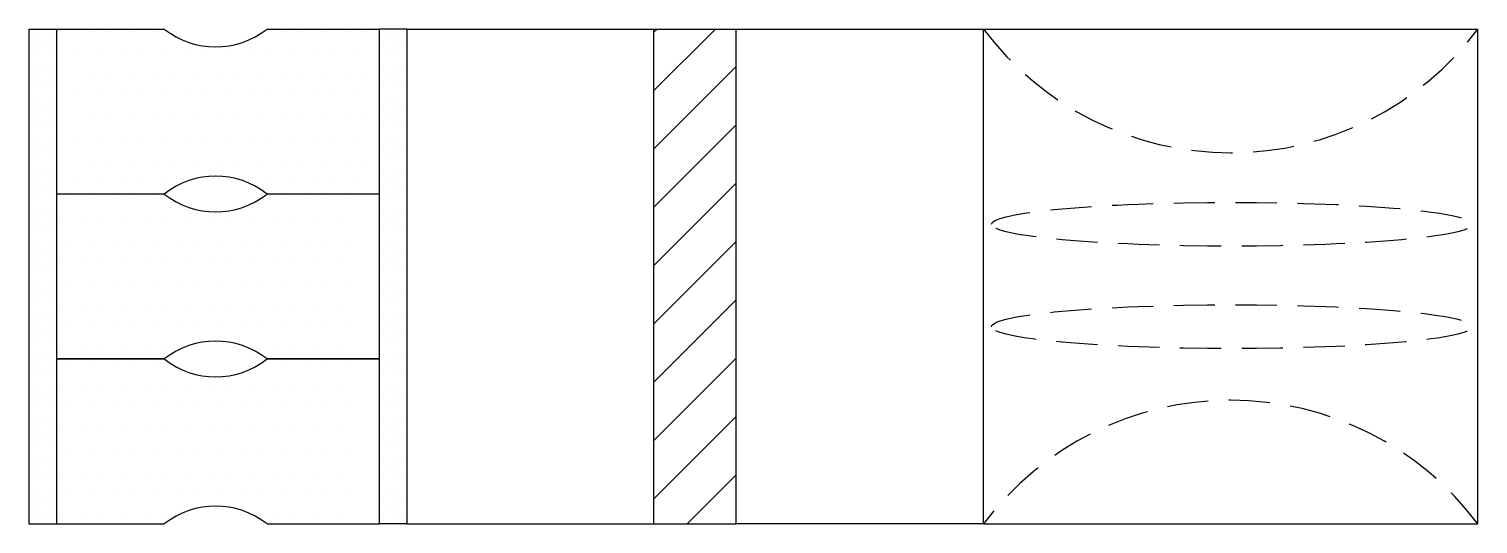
# Model space of a CAD drawing. Header units: inches. Extents: x 0 to 106, y -18 to 18.
import ezdxf

# ---------------------------------------------------------------- set-up
doc = ezdxf.new("R2010")
doc.units = ezdxf.units.IN
doc.header["$LTSCALE"] = 48
doc.header["$MEASUREMENT"] = 0
doc.linetypes.add('HIDDEN4', pattern=[0.09375, 0.0625, -0.03125])
doc.layers.get('0').update_dxf_attribs({"linetype": 'CONTINUOUS'})

# ---------------------------------------------------------------- blocks, each defined once
blk = doc.blocks.new('*X0')
at = {"color": 0}
for p, q in [((5066.40625, 2823.4375), (5066.40625, 2823.4375)), ((5067.96875, 2823.4375), (5067.96875, 2823.4375)), ((5069.53125, 2823.4375), (5069.53125, 2823.4375)), ((5071.09375, 2823.4375), (5071.09375, 2823.4375)), ((5072.65625, 2823.4375), (5072.65625, 2823.4375)), ((5080.46875, 2823.4375), (5080.46875, 2823.4375)), ((5082.03125, 2823.4375), (5082.03125, 2823.4375)), ((5083.59375, 2823.4375), (5083.59375, 2823.4375)), ((5085.15625, 2823.4375), (5085.15625, 2823.4375)), ((5086.71875, 2823.4375), (5086.71875, 2823.4375)), ((5065.625, 2821.875), (5065.625, 2821.875)), ((5067.1875, 2821.875), (5067.1875, 2821.875)), ((5068.75, 2821.875), (5068.75, 2821.875)), ((5070.3125, 2821.875), (5070.3125, 2821.875)), ((5071.875, 2821.875), (5071.875, 2821.875)), ((5073.4375, 2821.875), (5073.4375, 2821.875)), ((5075, 2821.875), (5075, 2821.875)), ((5076.5625, 2821.875), (5076.5625, 2821.875)), ((5078.125, 2821.875), (5078.125, 2821.875)), ((5079.6875, 2821.875), (5079.6875, 2821.875)), ((5081.25, 2821.875), (5081.25, 2821.875)), ((5082.8125, 2821.875), (5082.8125, 2821.875)), ((5084.375, 2821.875), (5084.375, 2821.875)), ((5085.9375, 2821.875), (5085.9375, 2821.875)), ((5066.40625, 2820.3125), (5066.40625, 2820.3125)), ((5067.96875, 2820.3125), (5067.96875, 2820.3125)), ((5069.53125, 2820.3125), (5069.53125, 2820.3125)), ((5071.09375, 2820.3125), (5071.09375, 2820.3125)), ((5072.65625, 2820.3125), (5072.65625, 2820.3125)), ((5074.21875, 2820.3125), (5074.21875, 2820.3125)), ((5075.78125, 2820.3125), (5075.78125, 2820.3125)), ((5077.34375, 2820.3125), (5077.34375, 2820.3125)), ((5078.90625, 2820.3125), (5078.90625, 2820.3125)), ((5080.46875, 2820.3125), (5080.46875, 2820.3125)), ((5082.03125, 2820.3125), (5082.03125, 2820.3125)), ((5083.59375, 2820.3125), (5083.59375, 2820.3125)), ((5085.15625, 2820.3125), (5085.15625, 2820.3125)), ((5086.71875, 2820.3125), (5086.71875, 2820.3125)), ((5065.625, 2818.75), (5065.625, 2818.75)), ((5067.1875, 2818.75), (5067.1875, 2818.75)), ((5068.75, 2818.75), (5068.75, 2818.75)), ((5070.3125, 2818.75), (5070.3125, 2818.75)), ((5071.875, 2818.75), (5071.875, 2818.75)), ((5073.4375, 2818.75), (5073.4375, 2818.75)), ((5075, 2818.75), (5075, 2818.75)), ((5076.5625, 2818.75), (5076.5625, 2818.75)), ((5078.125, 2818.75), (5078.125, 2818.75)), ((5079.6875, 2818.75), (5079.6875, 2818.75)), ((5081.25, 2818.75), (5081.25, 2818.75)), ((5082.8125, 2818.75), (5082.8125, 2818.75)), ((5084.375, 2818.75), (5084.375, 2818.75)), ((5085.9375, 2818.75), (5085.9375, 2818.75)), ((5066.40625, 2817.1875), (5066.40625, 2817.1875)), ((5067.96875, 2817.1875), (5067.96875, 2817.1875)), ((5069.53125, 2817.1875), (5069.53125, 2817.1875)), ((5071.09375, 2817.1875), (5071.09375, 2817.1875)), ((5072.65625, 2817.1875), (5072.65625, 2817.1875)), ((5074.21875, 2817.1875), (5074.21875, 2817.1875)), ((5075.78125, 2817.1875), (5075.78125, 2817.1875)), ((5077.34375, 2817.1875), (5077.34375, 2817.1875)), ((5078.90625, 2817.1875), (5078.90625, 2817.1875)), ((5080.46875, 2817.1875), (5080.46875, 2817.1875)), ((5082.03125, 2817.1875), (5082.03125, 2817.1875)), ((5083.59375, 2817.1875), (5083.59375, 2817.1875)), ((5085.15625, 2817.1875), (5085.15625, 2817.1875)), ((5086.71875, 2817.1875), (5086.71875, 2817.1875)), ((5065.625, 2815.625), (5065.625, 2815.625)), ((5067.1875, 2815.625), (5067.1875, 2815.625)), ((5068.75, 2815.625), (5068.75, 2815.625)), ((5070.3125, 2815.625), (5070.3125, 2815.625)), ((5071.875, 2815.625), (5071.875, 2815.625)), ((5073.4375, 2815.625), (5073.4375, 2815.625)), ((5075, 2815.625), (5075, 2815.625)), ((5076.5625, 2815.625), (5076.5625, 2815.625)), ((5078.125, 2815.625), (5078.125, 2815.625)), ((5079.6875, 2815.625), (5079.6875, 2815.625)), ((5081.25, 2815.625), (5081.25, 2815.625)), ((5082.8125, 2815.625), (5082.8125, 2815.625)), ((5084.375, 2815.625), (5084.375, 2815.625)), ((5085.9375, 2815.625), (5085.9375, 2815.625)), ((5066.40625, 2814.0625), (5066.40625, 2814.0625)), ((5067.96875, 2814.0625), (5067.96875, 2814.0625)), ((5069.53125, 2814.0625), (5069.53125, 2814.0625)), ((5071.09375, 2814.0625), (5071.09375, 2814.0625)), ((5072.65625, 2814.0625), (5072.65625, 2814.0625)), ((5074.21875, 2814.0625), (5074.21875, 2814.0625)), ((5075.78125, 2814.0625), (5075.78125, 2814.0625)), ((5077.34375, 2814.0625), (5077.34375, 2814.0625)), ((5078.90625, 2814.0625), (5078.90625, 2814.0625)), ((5080.46875, 2814.0625), (5080.46875, 2814.0625)), ((5082.03125, 2814.0625), (5082.03125, 2814.0625)), ((5083.59375, 2814.0625), (5083.59375, 2814.0625)), ((5085.15625, 2814.0625), (5085.15625, 2814.0625)), ((5086.71875, 2814.0625), (5086.71875, 2814.0625)), ((5065.625, 2812.5), (5065.625, 2812.5)), ((5067.1875, 2812.5), (5067.1875, 2812.5)), ((5068.75, 2812.5), (5068.75, 2812.5)), ((5070.3125, 2812.5), (5070.3125, 2812.5)), ((5071.875, 2812.5), (5071.875, 2812.5)), ((5073.4375, 2812.5), (5073.4375, 2812.5)), ((5079.6875, 2812.5), (5079.6875, 2812.5)), ((5081.25, 2812.5), (5081.25, 2812.5)), ((5082.8125, 2812.5), (5082.8125, 2812.5)), ((5084.375, 2812.5), (5084.375, 2812.5)), ((5085.9375, 2812.5), (5085.9375, 2812.5))]:
    blk.add_line(p, q, dxfattribs=at)
blk = doc.blocks.new('*X2')
at = {"color": 0}
for p, q in [((5021.25, 2956.5), (5021.25, 2956.5)), ((5021.625, 2957.25), (5021.625, 2957.25)), ((5022, 2956.5), (5022, 2956.5)), ((5022.375, 2957.25), (5022.375, 2957.25)), ((5022.75, 2956.5), (5022.75, 2956.5)), ((5021.625, 2955.75), (5021.625, 2955.75)), ((5022.375, 2955.75), (5022.375, 2955.75)), ((5021.25, 2955), (5021.25, 2955)), ((5021.625, 2954.25), (5021.625, 2954.25)), ((5022, 2955), (5022, 2955)), ((5022.375, 2954.25), (5022.375, 2954.25)), ((5022.75, 2955), (5022.75, 2955)), ((5021.25, 2953.5), (5021.25, 2953.5)), ((5022, 2953.5), (5022, 2953.5)), ((5022.75, 2953.5), (5022.75, 2953.5)), ((5021.625, 2952.75), (5021.625, 2952.75)), ((5022.375, 2952.75), (5022.375, 2952.75)), ((5021.25, 2952), (5021.25, 2952)), ((5021.625, 2951.25), (5021.625, 2951.25)), ((5022, 2952), (5022, 2952)), ((5022.375, 2951.25), (5022.375, 2951.25)), ((5022.75, 2952), (5022.75, 2952)), ((5021.25, 2950.5), (5021.25, 2950.5)), ((5022, 2950.5), (5022, 2950.5)), ((5022.75, 2950.5), (5022.75, 2950.5)), ((5021.25, 2949), (5021.25, 2949)), ((5021.625, 2949.75), (5021.625, 2949.75)), ((5022, 2949), (5022, 2949)), ((5022.375, 2949.75), (5022.375, 2949.75)), ((5022.75, 2949), (5022.75, 2949)), ((5021.625, 2948.25), (5021.625, 2948.25)), ((5022.375, 2948.25), (5022.375, 2948.25)), ((5021.25, 2947.5), (5021.25, 2947.5)), ((5021.625, 2946.75), (5021.625, 2946.75)), ((5022, 2947.5), (5022, 2947.5)), ((5022.375, 2946.75), (5022.375, 2946.75)), ((5022.75, 2947.5), (5022.75, 2947.5)), ((5021.25, 2946), (5021.25, 2946)), ((5022, 2946), (5022, 2946)), ((5022.75, 2946), (5022.75, 2946)), ((5021.625, 2945.25), (5021.625, 2945.25)), ((5022.375, 2945.25), (5022.375, 2945.25)), ((5021.25, 2944.5), (5021.25, 2944.5)), ((5021.625, 2943.75), (5021.625, 2943.75)), ((5022, 2944.5), (5022, 2944.5)), ((5022.375, 2943.75), (5022.375, 2943.75)), ((5022.75, 2944.5), (5022.75, 2944.5)), ((5021.25, 2943), (5021.25, 2943)), ((5022, 2943), (5022, 2943)), ((5022.75, 2943), (5022.75, 2943)), ((5021.25, 2941.5), (5021.25, 2941.5)), ((5021.625, 2942.25), (5021.625, 2942.25)), ((5022, 2941.5), (5022, 2941.5)), ((5022.375, 2942.25), (5022.375, 2942.25)), ((5022.75, 2941.5), (5022.75, 2941.5)), ((5021.625, 2940.75), (5021.625, 2940.75)), ((5022.375, 2940.75), (5022.375, 2940.75)), ((5021.25, 2940), (5021.25, 2940)), ((5022, 2940), (5022, 2940)), ((5022.75, 2940), (5022.75, 2940)), ((5021.25, 2938.5), (5021.25, 2938.5)), ((5021.625, 2939.25), (5021.625, 2939.25)), ((5022, 2938.5), (5022, 2938.5)), ((5022.375, 2939.25), (5022.375, 2939.25)), ((5022.75, 2938.5), (5022.75, 2938.5)), ((5021.625, 2937.75), (5021.625, 2937.75)), ((5022.375, 2937.75), (5022.375, 2937.75)), ((5021.25, 2937), (5021.25, 2937)), ((5021.625, 2936.25), (5021.625, 2936.25)), ((5022, 2937), (5022, 2937)), ((5022.375, 2936.25), (5022.375, 2936.25)), ((5022.75, 2937), (5022.75, 2937)), ((5021.25, 2935.5), (5021.25, 2935.5)), ((5022, 2935.5), (5022, 2935.5)), ((5022.75, 2935.5), (5022.75, 2935.5)), ((5021.625, 2934.75), (5021.625, 2934.75)), ((5022.375, 2934.75), (5022.375, 2934.75)), ((5021.25, 2934), (5021.25, 2934)), ((5021.625, 2933.25), (5021.625, 2933.25)), ((5022, 2934), (5022, 2934)), ((5022.375, 2933.25), (5022.375, 2933.25)), ((5022.75, 2934), (5022.75, 2934)), ((5021.25, 2932.5), (5021.25, 2932.5)), ((5022, 2932.5), (5022, 2932.5)), ((5022.75, 2932.5), (5022.75, 2932.5)), ((5021.25, 2931), (5021.25, 2931)), ((5021.625, 2931.75), (5021.625, 2931.75)), ((5022, 2931), (5022, 2931)), ((5022.375, 2931.75), (5022.375, 2931.75)), ((5022.75, 2931), (5022.75, 2931)), ((5021.625, 2930.25), (5021.625, 2930.25)), ((5022.375, 2930.25), (5022.375, 2930.25)), ((5021.25, 2929.5), (5021.25, 2929.5)), ((5022, 2929.5), (5022, 2929.5)), ((5022.75, 2929.5), (5022.75, 2929.5)), ((5021.25, 2928), (5021.25, 2928)), ((5021.625, 2928.75), (5021.625, 2928.75)), ((5022, 2928), (5022, 2928)), ((5022.375, 2928.75), (5022.375, 2928.75)), ((5022.75, 2928), (5022.75, 2928)), ((5021.625, 2927.25), (5021.625, 2927.25)), ((5022.375, 2927.25), (5022.375, 2927.25)), ((5021.25, 2926.5), (5021.25, 2926.5)), ((5021.625, 2925.75), (5021.625, 2925.75)), ((5022, 2926.5), (5022, 2926.5)), ((5022.375, 2925.75), (5022.375, 2925.75)), ((5022.75, 2926.5), (5022.75, 2926.5)), ((5021.25, 2925), (5021.25, 2925)), ((5022, 2925), (5022, 2925)), ((5022.75, 2925), (5022.75, 2925)), ((5021.625, 2924.25), (5021.625, 2924.25)), ((5022.375, 2924.25), (5022.375, 2924.25)), ((5021.25, 2923.5), (5021.25, 2923.5)), ((5021.625, 2922.75), (5021.625, 2922.75)), ((5022, 2923.5), (5022, 2923.5)), ((5022.375, 2922.75), (5022.375, 2922.75)), ((5022.75, 2923.5), (5022.75, 2923.5)), ((5021.25, 2922), (5021.25, 2922)), ((5022, 2922), (5022, 2922)), ((5022.75, 2922), (5022.75, 2922))]:
    blk.add_line(p, q, dxfattribs=at)
blk = doc.blocks.new('*X1')
at = {"color": 0}
for p, q in [((5045.25, 2956.5), (5045.25, 2956.5)), ((5045.625, 2957.25), (5045.625, 2957.25)), ((5046, 2956.5), (5046, 2956.5)), ((5046.375, 2957.25), (5046.375, 2957.25)), ((5046.75, 2956.5), (5046.75, 2956.5)), ((5045.625, 2955.75), (5045.625, 2955.75)), ((5046.375, 2955.75), (5046.375, 2955.75)), ((5045.25, 2955), (5045.25, 2955)), ((5045.625, 2954.25), (5045.625, 2954.25)), ((5046, 2955), (5046, 2955)), ((5046.375, 2954.25), (5046.375, 2954.25)), ((5046.75, 2955), (5046.75, 2955)), ((5045.25, 2953.5), (5045.25, 2953.5)), ((5046, 2953.5), (5046, 2953.5)), ((5046.75, 2953.5), (5046.75, 2953.5)), ((5045.625, 2952.75), (5045.625, 2952.75)), ((5046.375, 2952.75), (5046.375, 2952.75)), ((5045.25, 2952), (5045.25, 2952)), ((5045.625, 2951.25), (5045.625, 2951.25)), ((5046, 2952), (5046, 2952)), ((5046.375, 2951.25), (5046.375, 2951.25)), ((5046.75, 2952), (5046.75, 2952)), ((5045.25, 2950.5), (5045.25, 2950.5)), ((5046, 2950.5), (5046, 2950.5)), ((5046.75, 2950.5), (5046.75, 2950.5)), ((5045.25, 2949), (5045.25, 2949)), ((5045.625, 2949.75), (5045.625, 2949.75)), ((5046, 2949), (5046, 2949)), ((5046.375, 2949.75), (5046.375, 2949.75)), ((5046.75, 2949), (5046.75, 2949)), ((5045.625, 2948.25), (5045.625, 2948.25)), ((5046.375, 2948.25), (5046.375, 2948.25)), ((5045.25, 2947.5), (5045.25, 2947.5)), ((5045.625, 2946.75), (5045.625, 2946.75)), ((5046, 2947.5), (5046, 2947.5)), ((5046.375, 2946.75), (5046.375, 2946.75)), ((5046.75, 2947.5), (5046.75, 2947.5)), ((5045.25, 2946), (5045.25, 2946)), ((5046, 2946), (5046, 2946)), ((5046.75, 2946), (5046.75, 2946)), ((5045.625, 2945.25), (5045.625, 2945.25)), ((5046.375, 2945.25), (5046.375, 2945.25)), ((5045.25, 2944.5), (5045.25, 2944.5)), ((5045.625, 2943.75), (5045.625, 2943.75)), ((5046, 2944.5), (5046, 2944.5)), ((5046.375, 2943.75), (5046.375, 2943.75)), ((5046.75, 2944.5), (5046.75, 2944.5)), ((5045.25, 2943), (5045.25, 2943)), ((5046, 2943), (5046, 2943)), ((5046.75, 2943), (5046.75, 2943)), ((5045.25, 2941.5), (5045.25, 2941.5)), ((5045.625, 2942.25), (5045.625, 2942.25)), ((5046, 2941.5), (5046, 2941.5)), ((5046.375, 2942.25), (5046.375, 2942.25)), ((5046.75, 2941.5), (5046.75, 2941.5)), ((5045.625, 2940.75), (5045.625, 2940.75)), ((5046.375, 2940.75), (5046.375, 2940.75)), ((5045.25, 2940), (5045.25, 2940)), ((5046, 2940), (5046, 2940)), ((5046.75, 2940), (5046.75, 2940)), ((5045.25, 2938.5), (5045.25, 2938.5)), ((5045.625, 2939.25), (5045.625, 2939.25)), ((5046, 2938.5), (5046, 2938.5)), ((5046.375, 2939.25), (5046.375, 2939.25)), ((5046.75, 2938.5), (5046.75, 2938.5)), ((5045.625, 2937.75), (5045.625, 2937.75)), ((5046.375, 2937.75), (5046.375, 2937.75)), ((5045.25, 2937), (5045.25, 2937)), ((5045.625, 2936.25), (5045.625, 2936.25)), ((5046, 2937), (5046, 2937)), ((5046.375, 2936.25), (5046.375, 2936.25)), ((5046.75, 2937), (5046.75, 2937)), ((5045.25, 2935.5), (5045.25, 2935.5)), ((5046, 2935.5), (5046, 2935.5)), ((5046.75, 2935.5), (5046.75, 2935.5)), ((5045.625, 2934.75), (5045.625, 2934.75)), ((5046.375, 2934.75), (5046.375, 2934.75)), ((5045.25, 2934), (5045.25, 2934)), ((5045.625, 2933.25), (5045.625, 2933.25)), ((5046, 2934), (5046, 2934)), ((5046.375, 2933.25), (5046.375, 2933.25)), ((5046.75, 2934), (5046.75, 2934)), ((5045.25, 2932.5), (5045.25, 2932.5)), ((5046, 2932.5), (5046, 2932.5)), ((5046.75, 2932.5), (5046.75, 2932.5)), ((5045.25, 2931), (5045.25, 2931)), ((5045.625, 2931.75), (5045.625, 2931.75)), ((5046, 2931), (5046, 2931)), ((5046.375, 2931.75), (5046.375, 2931.75)), ((5046.75, 2931), (5046.75, 2931)), ((5045.625, 2930.25), (5045.625, 2930.25)), ((5046.375, 2930.25), (5046.375, 2930.25)), ((5045.25, 2929.5), (5045.25, 2929.5)), ((5046, 2929.5), (5046, 2929.5)), ((5046.75, 2929.5), (5046.75, 2929.5)), ((5045.25, 2928), (5045.25, 2928)), ((5045.625, 2928.75), (5045.625, 2928.75)), ((5046, 2928), (5046, 2928)), ((5046.375, 2928.75), (5046.375, 2928.75)), ((5046.75, 2928), (5046.75, 2928)), ((5045.625, 2927.25), (5045.625, 2927.25)), ((5046.375, 2927.25), (5046.375, 2927.25)), ((5045.25, 2926.5), (5045.25, 2926.5)), ((5045.625, 2925.75), (5045.625, 2925.75)), ((5046, 2926.5), (5046, 2926.5)), ((5046.375, 2925.75), (5046.375, 2925.75)), ((5046.75, 2926.5), (5046.75, 2926.5)), ((5045.25, 2925), (5045.25, 2925)), ((5046, 2925), (5046, 2925)), ((5046.75, 2925), (5046.75, 2925)), ((5045.625, 2924.25), (5045.625, 2924.25)), ((5046.375, 2924.25), (5046.375, 2924.25)), ((5045.25, 2923.5), (5045.25, 2923.5)), ((5045.625, 2922.75), (5045.625, 2922.75)), ((5046, 2923.5), (5046, 2923.5)), ((5046.375, 2922.75), (5046.375, 2922.75)), ((5046.75, 2923.5), (5046.75, 2923.5)), ((5045.25, 2922), (5045.25, 2922)), ((5046, 2922), (5046, 2922)), ((5046.75, 2922), (5046.75, 2922))]:
    blk.add_line(p, q, dxfattribs=at)

msp = doc.modelspace()

# ---------------------------------------------------------------- hatches: boundary and pattern name
h = msp.add_hatch()
h.set_pattern_fill('ANSI31', color=8, scale=24, style=0)
h.set_pattern_definition([(45, (-989.011, -244.587), (-2.12132, 2.12132), [])])
h.paths.add_polyline_path([(45.5, -18), (51.5, -18), (51.5, 18), (45.5, 18)])

# ---------------------------------------------------------------- linework, layer by layer
for p, q in [((0, 18), (0, -18)), ((0, 18), (2, 18)), ((2, 18), (2, 6)), ((2, 18), (9.85, 18)), ((17.34, 18), (25.5, 18)), ((27.5, 18), (25.5, 18)), ((25.5, 18), (25.5, 6)), ((27.5, 18), (27.5, -18)), ((27.5, 18), (45.5, 18)), ((45.5, -18), (45.5, 18)), ((45.5, 18), (51.5, 18)), ((51.5, 18), (69.5, 18)), ((51.5, -18), (51.5, 18)), ((69.5, -18), (69.5, 18)), ((69.5, 18), (105.5, 18)), ((105.5, -18), (105.5, 18)), ((9.85, 6), (2, 6)), ((2, 6), (2, -6)), ((25.5, 6), (17.34, 6)), ((25.5, 6), (25.5, -6)), ((2, -6), (2, -18)), ((9.85, -6), (2, -6)), ((2, -6), (9.85, -6)), ((17.34, -6), (25.5, -6)), ((25.5, -6), (17.34, -6)), ((25.5, -6), (25.5, -18)), ((0, -18), (2, -18)), ((2, -18), (9.85, -18)), ((17.34, -18), (25.5, -18)), ((27.5, -18), (25.5, -18)), ((27.5, -18), (45.5, -18)), ((45.5, -18), (51.5, -18)), ((69.5, -18), (51.5, -18)), ((69.5, -18), (105.5, -18))]:
    msp.add_line(p, q)
for centre, start, end in [((13.59, 22.74), 231.7012, 308.2988), ((13.59, 1.26), 51.7012, 128.2988), ((13.59, 10.74), 231.7012, 308.2988), ((13.59, -10.74), 51.7012, 128.2988), ((13.59, -1.26), 231.7012, 308.2988), ((13.59, -22.74), 51.7012, 128.2988)]:
    msp.add_arc(centre, 6.04, start, end)
at = {"color": 4, "linetype": 'HIDDEN4'}
for centre, start, end in [((87.5, 31.5), 216.8699, 323.1301), ((87.5, -31.5), 36.8699, 143.1301)]:
    msp.add_arc(centre, 22.5, start, end, dxfattribs=at)
for centre in [(87.59, 3.8), (87.59, -3.65)]:
    msp.add_ellipse(centre, major_axis=(-17.5, 0), ratio=0.090909, dxfattribs=at)

# ---------------------------------------------------------------- block references
at = {"color": 4}
for name, p in [('*X2', (-5020.88, -2939.65)), ('*X1', (-5019.47, -2939.65))]:
    msp.add_blockref(name, p, dxfattribs=at)
at = {"color": 8}
for p in [(-5062.09, -2805.62), (-5063.42, -2817.75), (-5063.42, -2829.87)]:
    msp.add_blockref('*X0', p, dxfattribs=at)

doc.saveas('drawing.dxf')
